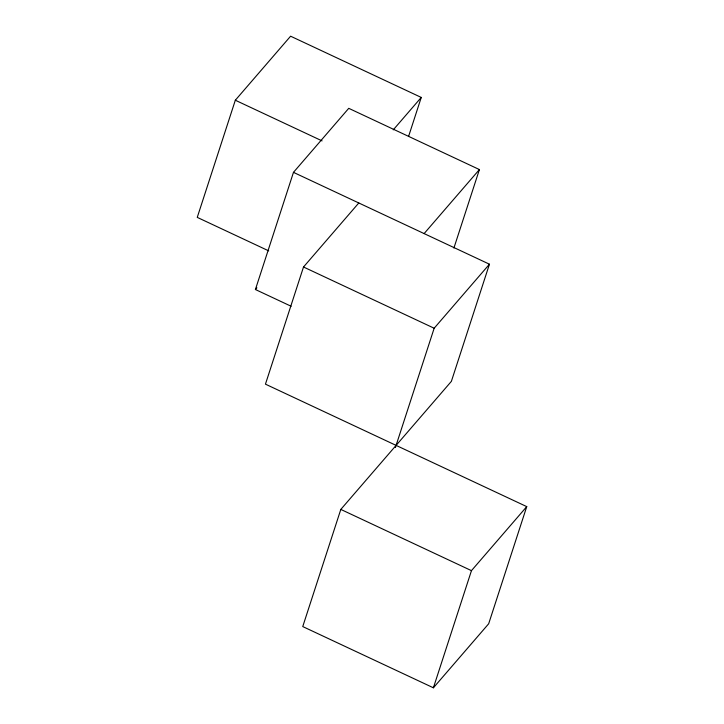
<?xml version="1.0" encoding="UTF-8"?>
<svg xmlns="http://www.w3.org/2000/svg" width="724" height="724" viewBox="0 0 724 724"><rect width="100%" height="100%" fill="white"/><g stroke="black" fill="none" stroke-linecap="round" stroke-linejoin="round"><path stroke-width="1.09" d="M408.68 136.121L421.25 97.432L290.605 36.2L235.327 100.229L197.254 217.381L268.704 250.866M291.129 306.261L255.409 289.519L293.473 172.357L348.751 108.329L479.406 169.561L453.912 248.024M358.796 202.973L303.51 267.002L265.446 384.154L526.746 506.619L488.673 623.771L433.395 687.8L302.75 626.568L340.814 509.415L451.378 381.358L489.442 264.206L293.473 172.357M395.394 447.541L434.165 328.234L489.442 264.206M433.395 687.8L471.46 570.648L526.746 506.619M255.409 289.519L256.884 287.808M393.241 129.868L421.25 97.432M424.119 233.59L479.406 169.561M235.327 100.229L322.08 140.89M303.51 267.002L434.165 328.234M340.814 509.415L471.46 570.648"/></g></svg>
